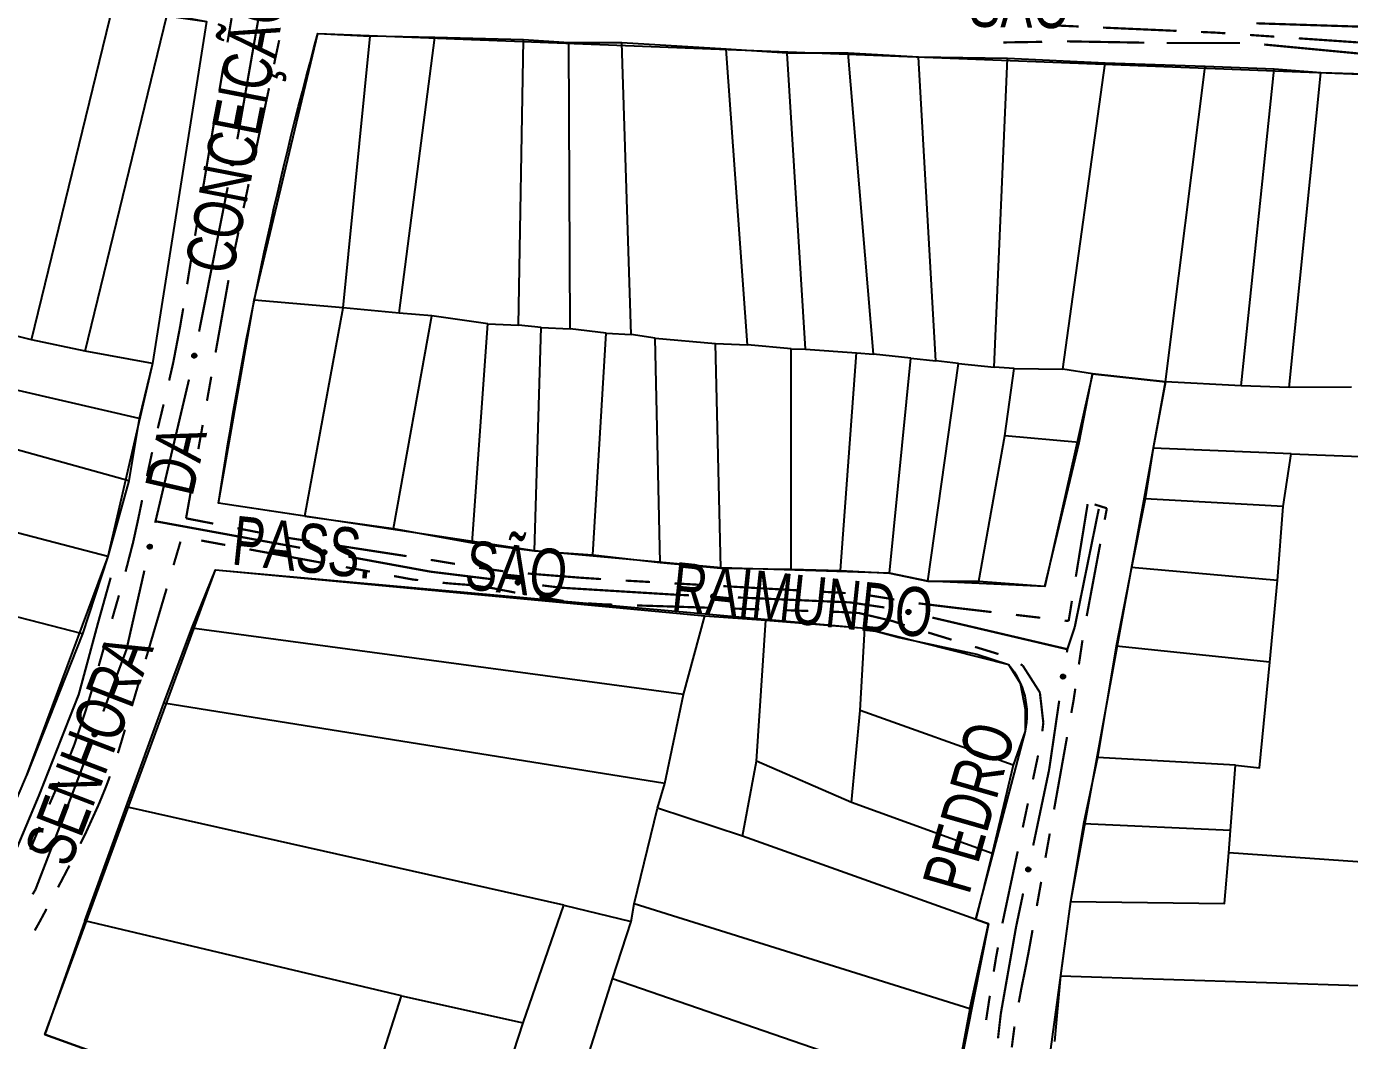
# Model space of a CAD drawing. Extents: x 203614 to 206284, y 4847494 to 4848495.
# Drawn here: x 203872 to 203980, y 4847756 to 4847838.7 of the extents above; entities that cross this region are included whole.
import ezdxf

# ---------------------------------------------------------------- set-up
doc = ezdxf.new("R2010")
doc.units = 0
doc.header["$LTSCALE"] = 1.5
doc.header["$MEASUREMENT"] = 0
doc.linetypes.add('PHANTOMX2', pattern=[5, 2.5, -0.5, 0.5, -0.5, 0.5, -0.5])
for name, color, linetype in [('CD-MALHA-LOTES', 40, 'CONTINUOUS'), ('HD-VALAS-DRENOS', 170, 'CONTINUOUS'), ('RU-QUADRAS', 210, 'CONTINUOUS'), ('SV-EIXO-RUA-N-PAV', 6, 'CONTINUOUS'), ('SV-RUA-NAO-PAV-S-GUIA-C-GUIA', 7, 'PHANTOMX2'), ('SV-TXT-RUA-N-PAV-S-GUIA-C-GUIA', 7, 'CONTINUOUS')]:
    doc.layers.add(name, color=color, linetype=linetype)
doc.styles.add('ARIAL', font='ARIAL.TTF')

msp = doc.modelspace()

# ---------------------------------------------------------------- linework, layer by layer
at = {"layer": 'CD-MALHA-LOTES'}
for points in [[(203872.413114, 4847813.132819), (203879.096236, 4847840.423114)], [(203876.788281, 4847812.19017), (203883.47387, 4847839.548599)], [(203883.47387, 4847839.548599), (203886.711336, 4847839.077941), (203882.306209, 4847811.182417)], [(203890.603808, 4847816.369053), (203895.794673, 4847838.114259), (203900.04519, 4847837.894264)], [(203897.860121, 4847815.723143), (203900.04519, 4847837.894264)], [(203905.326116, 4847837.776562), (203900.04519, 4847837.894264)], [(203902.422184, 4847815.304522), (203905.326116, 4847837.776562)], [(203912.565145, 4847837.59998), (203905.326116, 4847837.776562)], [(203912.159629, 4847814.313718), (203912.565145, 4847837.59998)], [(203916.267954, 4847837.361617), (203912.565145, 4847837.59998)], [(203920.60086, 4847837.361807), (203916.267954, 4847837.361617)], [(203916.376502, 4847814.009699), (203916.267954, 4847837.361617)], [(203929.104402, 4847836.823937), (203920.60086, 4847837.361807)], [(203921.364492, 4847813.56172), (203920.60086, 4847837.361807)], [(203934.087373, 4847836.50121), (203929.104402, 4847836.823937)], [(203930.848222, 4847812.712834), (203929.104402, 4847836.823937)], [(203939.070215, 4847836.501428), (203934.087373, 4847836.50121)], [(203935.597412, 4847812.363373), (203934.087373, 4847836.50121)], [(203944.811444, 4847836.178734), (203939.070215, 4847836.501428)], [(203941.123224, 4847811.953127), (203939.070215, 4847836.501428)], [(203952.069104, 4847836.071404), (203944.811444, 4847836.178734)], [(203946.21888, 4847811.420376), (203944.811444, 4847836.178734)], [(203950.995866, 4847810.881629), (203952.069104, 4847836.071404)], [(203960.030969, 4847835.694983), (203952.069104, 4847836.071404)], [(203956.574547, 4847810.7204), (203960.030969, 4847835.694983)], [(203968.209436, 4847835.42622), (203960.030969, 4847835.694983)], [(203964.969906, 4847809.700285), (203968.209436, 4847835.42622)], [(203973.8423, 4847835.21117), (203968.209436, 4847835.42622)], [(203971.141961, 4847809.363574), (203973.8423, 4847835.21117)], [(203977.649579, 4847834.889714), (203973.8423, 4847835.21117)], [(203975.056906, 4847809.239882), (203977.649579, 4847834.889714)], [(203982.066128, 4847834.77817), (203977.649579, 4847834.889714)], [(203894.72488, 4847798.723379), (203887.68567, 4847799.79107), (203890.603808, 4847816.369053)], [(203897.860121, 4847815.723143), (203890.603808, 4847816.369053)], [(203894.72488, 4847798.723379), (203897.860121, 4847815.723143)], [(203902.422184, 4847815.304522), (203897.860121, 4847815.723143)], [(203872.413114, 4847813.132819), (203864.387537, 4847815.122927)], [(203901.959856, 4847797.738235), (203905.097775, 4847815.074492)], [(203905.097775, 4847815.074492), (203902.422184, 4847815.304522)], [(203909.667503, 4847814.4276), (203905.097775, 4847815.074492)], [(203881.191569, 4847806.70356), (203849.334619, 4847814.084706)], [(203908.373912, 4847796.561412), (203909.667503, 4847814.4276)], [(203909.667503, 4847814.4276), (203912.159629, 4847814.313718)], [(203913.99948, 4847814.12593), (203912.159629, 4847814.313718)], [(203913.467999, 4847795.916857), (203913.99948, 4847814.12593)], [(203913.99948, 4847814.12593), (203916.376502, 4847814.009699)], [(203919.319889, 4847813.672707), (203916.376502, 4847814.009699)], [(203918.234324, 4847795.59412), (203919.319889, 4847813.672707)], [(203919.319889, 4847813.672707), (203921.364492, 4847813.56172)], [(203923.314567, 4847813.247331), (203921.364492, 4847813.56172)], [(203876.788281, 4847812.19017), (203872.413114, 4847813.132819)], [(203923.314567, 4847813.247331), (203928.239595, 4847812.834782)], [(203923.737165, 4847794.967769), (203923.314567, 4847813.247331)], [(203928.239595, 4847812.834782), (203930.848222, 4847812.712834)], [(203928.662217, 4847794.496253), (203928.239595, 4847812.834782)], [(203934.418167, 4847812.379761), (203930.848222, 4847812.712834)], [(203934.418167, 4847812.379761), (203935.597412, 4847812.363373)], [(203934.425289, 4847794.419644), (203934.418167, 4847812.379761)], [(203935.597412, 4847812.363373), (203939.751029, 4847812.068723)], [(203882.306209, 4847811.182417), (203876.788281, 4847812.19017)], [(203938.447458, 4847794.314263), (203939.751029, 4847812.068723)], [(203939.751029, 4847812.068723), (203941.123224, 4847811.953127)], [(203944.17124, 4847811.634869), (203941.123224, 4847811.953127)], [(203942.439446, 4847794.086765), (203944.17124, 4847811.634869)], [(203944.17124, 4847811.634869), (203946.21888, 4847811.420376)], [(203948.058381, 4847811.184591), (203946.21888, 4847811.420376)], [(203880.36011, 4847801.629072), (203848.311483, 4847810.520153)], [(203882.306209, 4847811.182417), (203881.191569, 4847806.70356)], [(203945.582205, 4847793.440099), (203948.058381, 4847811.184591)], [(203948.058381, 4847811.184591), (203950.995866, 4847810.881629)], [(203952.620749, 4847810.774051), (203950.995866, 4847810.881629)], [(203951.864667, 4847805.283949), (203952.620749, 4847810.774051)], [(203952.620749, 4847810.774051), (203956.574547, 4847810.7204)], [(203959.011956, 4847810.343738), (203956.574547, 4847810.7204)], [(203957.930949, 4847804.745973), (203959.011956, 4847810.343738)], [(203959.011956, 4847810.343738), (203964.969906, 4847809.700285)], [(203964.969906, 4847809.700285), (203963.95641, 4847804.278086)], [(203971.141961, 4847809.363574), (203964.969906, 4847809.700285)], [(203975.056906, 4847809.239882), (203971.141961, 4847809.363574)], [(203980.14346, 4847809.258821), (203975.056906, 4847809.239882)], [(203881.191569, 4847806.70356), (203880.36011, 4847801.629072)], [(203949.726819, 4847793.435781), (203951.864667, 4847805.283949)], [(203957.930949, 4847804.745973), (203951.864667, 4847805.283949)], [(203878.641829, 4847795.437525), (203846.115447, 4847803.925889)], [(203949.726819, 4847793.435781), (203955.122873, 4847793.017713), (203957.930949, 4847804.745973)], [(203963.95641, 4847804.278086), (203963.306268, 4847800.162746)], [(203975.227635, 4847803.820561), (203963.95641, 4847804.278086)], [(203974.560547, 4847799.525753), (203975.227635, 4847803.820561)], [(203975.227635, 4847803.820561), (203982.249855, 4847803.562905)], [(203880.36011, 4847801.629072), (203878.641829, 4847795.437525)], [(203963.306268, 4847800.162746), (203962.19359, 4847794.560863)], [(203974.560547, 4847799.525753), (203963.306268, 4847800.162746)], [(203974.117745, 4847793.496217), (203974.560547, 4847799.525753)], [(203894.72488, 4847798.723379), (203901.959856, 4847797.738235)], [(203876.585033, 4847789.133533), (203843.640645, 4847797.62707)], [(203901.959856, 4847797.738235), (203908.373912, 4847796.561412)], [(203908.373912, 4847796.561412), (203913.467999, 4847795.916857)], [(203878.641829, 4847795.437525), (203876.585033, 4847789.133533)], [(203913.467999, 4847795.916857), (203918.234324, 4847795.59412)], [(203918.234324, 4847795.59412), (203923.737165, 4847794.967769)], [(203885.512527, 4847789.5913), (203887.428996, 4847794.364271), (203927.359529, 4847790.597265)], [(203923.737165, 4847794.967769), (203928.662217, 4847794.496253)], [(203928.662217, 4847794.496253), (203934.425289, 4847794.419644)], [(203934.425289, 4847794.419644), (203938.447458, 4847794.314263)], [(203938.447458, 4847794.314263), (203942.439446, 4847794.086765)], [(203942.439446, 4847794.086765), (203945.582205, 4847793.440099)], [(203962.19359, 4847794.560863), (203960.943375, 4847788.129296)], [(203974.117745, 4847793.496217), (203962.19359, 4847794.560863)], [(203945.582205, 4847793.440099), (203949.726819, 4847793.435781)], [(203973.476147, 4847786.826324), (203974.117745, 4847793.496217)], [(203925.637738, 4847784.182996), (203927.359529, 4847790.597265)], [(203927.359529, 4847790.597265), (203932.352536, 4847790.256713)], [(203931.57591, 4847778.752354), (203932.352536, 4847790.256713)], [(203932.352536, 4847790.256713), (203940.430125, 4847789.591492)], [(203876.585033, 4847789.133533), (203872.005556, 4847777.579862)], [(203883.208413, 4847783.473756), (203885.512527, 4847789.5913)], [(203925.637738, 4847784.182996), (203885.512527, 4847789.5913)], [(203940.059282, 4847782.880373), (203940.430125, 4847789.591492)], [(203940.430125, 4847789.591492), (203943.217332, 4847788.827598), (203949.560473, 4847787.490848), (203952.155518, 4847786.631444), (203953.117125, 4847785.103455), (203953.502359, 4847783.002428), (203953.503078, 4847781.18789), (203952.543175, 4847778.41829)], [(203960.943375, 4847788.129296), (203959.403993, 4847779.056234)], [(203973.476147, 4847786.826324), (203960.943375, 4847788.129296)], [(203970.672296, 4847778.417752), (203972.630691, 4847778.219398), (203973.476147, 4847786.826324)], [(203880.133312, 4847775.035219), (203883.208413, 4847783.473756)], [(203924.098116, 4847776.936764), (203883.208413, 4847783.473756)], [(203924.098116, 4847776.936764), (203925.637738, 4847784.182996)], [(203939.350223, 4847775.39161), (203940.059282, 4847782.880373)], [(203952.543175, 4847778.41829), (203940.059282, 4847782.880373)], [(203959.403993, 4847779.056234), (203958.284863, 4847773.632397)], [(203970.672296, 4847778.417752), (203959.403993, 4847779.056234)], [(203930.448119, 4847772.626351), (203931.57591, 4847778.752354)], [(203939.350223, 4847775.39161), (203931.57591, 4847778.752354)], [(203952.543175, 4847778.41829), (203950.808699, 4847771.206425)], [(203970.265046, 4847773.093275), (203970.672296, 4847778.417752)], [(203923.517464, 4847774.927193), (203924.098116, 4847776.936764)], [(203876.768648, 4847765.714502), (203880.133312, 4847775.035219)], [(203915.866228, 4847767.012969), (203880.133312, 4847775.035219)], [(203921.603413, 4847767.09995), (203923.517464, 4847774.927193)], [(203930.448119, 4847772.626351), (203923.517464, 4847774.927193)], [(203950.808699, 4847771.206425), (203939.350223, 4847775.39161)], [(203958.284863, 4847773.632397), (203957.213478, 4847767.313997)], [(203970.265046, 4847773.093275), (203958.284863, 4847773.632397)], [(203949.493552, 4847765.844536), (203930.448119, 4847772.626351)], [(203970.147099, 4847771.265312), (203970.265046, 4847773.093275)], [(203950.808699, 4847771.206425), (203949.493552, 4847765.844536)], [(203957.213478, 4847767.313997), (203969.792721, 4847767.137649), (203970.147099, 4847771.265312)], [(203982.192578, 4847770.44031), (203970.147099, 4847771.265312)], [(203912.537607, 4847757.405687), (203915.866228, 4847767.012969)], [(203915.866228, 4847767.012969), (203921.366056, 4847765.666202)], [(203921.366056, 4847765.666202), (203921.603413, 4847767.09995)], [(203948.995346, 4847758.553722), (203921.603413, 4847767.09995)], [(203957.213478, 4847767.313997), (203956.385186, 4847761.240423)], [(203876.768648, 4847765.714502), (203873.509508, 4847756.449373), (203880.91028, 4847753.775642)], [(203902.626605, 4847759.602214), (203876.768648, 4847765.714502)], [(203919.827983, 4847760.987746), (203921.366056, 4847765.666202)], [(203948.995346, 4847758.553722), (203950.509266, 4847765.485745), (203949.493552, 4847765.844536)], [(203917.428471, 4847753.442984), (203919.827983, 4847760.987746)], [(203947.652784, 4847751.391014), (203919.827983, 4847760.987746)], [(203956.385186, 4847761.240423), (203955.912628, 4847755.87446)], [(203956.385186, 4847761.240423), (203981.603196, 4847760.415997)], [(203898.883319, 4847747.950808), (203902.626605, 4847759.602214)], [(203902.626605, 4847759.602214), (203912.537607, 4847757.405687)], [(203948.995346, 4847758.553722), (203947.652784, 4847751.391014)], [(203908.396175, 4847744.71005), (203912.537607, 4847757.405687)]]:
    msp.add_lwpolyline(points, dxfattribs=at)
at = {"layer": 'HD-VALAS-DRENOS', "const_width": 0.18, "flags": 128}
for points in [[(203951.73, 4847837.38), (203954.9, 4847837.43)], [(203956.92, 4847837.47), (203963.23, 4847837.36)], [(203965.07, 4847837.34), (203971.04, 4847837.33)], [(203973.02, 4847837.21), (203987.37, 4847835.85)], [(203862.96, 4847756.95), (203869.29, 4847767.06), (203873.05, 4847776.01), (203876.28, 4847784.21), (203877.86, 4847790.07), (203878.88, 4847793.72)]]:
    msp.add_lwpolyline(points, dxfattribs=at)
at = {"layer": 'RU-QUADRAS', "color": 6, "linetype": 'Continuous'}
msp.add_lwpolyline([(203822.91, 4847759.47, 0.0459627313), (203834.43, 4847776.66), (203843.66, 4847797.65, 0.0456228535), (203854.22, 4847833.11), (203858.88, 4847844.26), (203886.71, 4847839.08), (203882.3, 4847811.18), (203878.64, 4847795.45), (203872.01, 4847777.6), (203864.44, 4847759.94, -0.3122235805), (203861.36, 4847759.08)], format="xyb", close=True, dxfattribs=at)
for points in [[(203996, 4847683.1), (203950.61, 4847682.67, -0.0110123258), (203954.69, 4847748.44), (203957.23, 4847767.29), (203964.97, 4847809.7), (203959.01, 4847810.34), (203955.12, 4847793.01), (203945.59, 4847793.44), (203942.45, 4847794.09), (203928.69, 4847794.52), (203913.47, 4847795.92), (203887.69, 4847799.79, -0.0303098639), (203895.79, 4847838.11), (203986.46, 4847834.57)], [(203880.91, 4847753.78), (203873.51, 4847756.45), (203887.43, 4847794.36), (203940.43, 4847789.59), (203952.16, 4847786.63, -0.2359781521), (203953.5, 4847781.19), (203949.47, 4847765.86), (203950.53, 4847765.48), (203946.31, 4847744.23)]]:
    msp.add_lwpolyline(points, format="xyb", dxfattribs=at)
at = {"layer": 'SV-EIXO-RUA-N-PAV', "const_width": 0.18, "flags": 128}
for points in [[(203889.29, 4847829.89), (203891.284054, 4847841.305115)], [(203972.385993, 4847838.940071), (203984.379801, 4847838.554636)], [(203889.209775, 4847829.485858), (203889.29, 4847829.89)], [(203886.094467, 4847813.792074), (203888.430948, 4847825.562412)], [(203882.54, 4847798.32), (203885.26974, 4847809.878601)], [(203959.52, 4847799.33), (203957.725025, 4847790.510813)], [(203882.512748, 4847798.199608), (203882.54, 4847798.32)], [(203882.54, 4847798.32), (203894.343481, 4847796.157168)], [(203898.277974, 4847795.436225), (203904.179715, 4847794.354809)], [(203880.17, 4847787.85), (203881.629646, 4847794.298309)], [(203904.179715, 4847794.354809), (203904.97, 4847794.21)], [(203904.97, 4847794.21), (203910.127829, 4847793.576752)], [(203914.098019, 4847793.089315), (203915.090566, 4847792.967455)], [(203915.090566, 4847792.967455), (203915.64, 4847792.9)], [(203915.64, 4847792.9), (203924.070722, 4847792.384938)], [(203924.070722, 4847792.384938), (203924.97, 4847792.33)], [(203924.97, 4847792.33), (203926.067976, 4847792.281526)], [(203930.064084, 4847792.105103), (203939.055325, 4847791.708151)], [(203939.055325, 4847791.708151), (203939.24, 4847791.7)], [(203939.24, 4847791.7), (203942.024791, 4847791.287706)], [(203945.936091, 4847790.463108), (203956.646004, 4847787.953575)], [(203957.56, 4847789.7), (203957.192876, 4847788.586391)], [(203957.725025, 4847790.510813), (203957.56, 4847789.7)], [(203957.192876, 4847788.586391), (203956.96, 4847787.88)], [(203878.277953, 4847782.804543), (203880.033571, 4847787.486189)], [(203880.033571, 4847787.486189), (203880.17, 4847787.85)], [(203956.646004, 4847787.953575), (203956.96, 4847787.88)], [(203956.96, 4847787.88), (203956.919445, 4847787.627017)], [(203956.290119, 4847783.676859), (203955.567727, 4847778.729319)], [(203876.12, 4847777.05), (203876.87346, 4847779.059226)], [(203955.47, 4847778.06), (203954.167762, 4847771.871956)], [(203955.567727, 4847778.729319), (203955.47, 4847778.06)], [(203875.813136, 4847776.25288), (203876.12, 4847777.05)], [(203872.74, 4847768.27), (203875.813136, 4847776.25288)], [(203872.508435, 4847767.888801), (203872.74, 4847768.27)], [(203953.344027, 4847767.957692), (203952.93216, 4847766.00056)], [(203952.93216, 4847766.00056), (203952.77, 4847765.23)], [(203952.77, 4847765.23), (203951.692806, 4847759.111538)], [(203951.692806, 4847759.111538), (203951.52, 4847758.13)], [(203951.52, 4847758.13), (203951.297112, 4847756.139071)]]:
    msp.add_lwpolyline(points, dxfattribs=at)
at = {"layer": 'SV-EIXO-RUA-N-PAV', "flags": 128}
for points in [[(203888.684413, 4847827.404638), (203888.656651, 4847827.444904), (203888.641026, 4847827.485187), (203888.637664, 4847827.522537), (203888.643299, 4847827.556316), (203888.652956, 4847827.590225), (203888.670234, 4847827.622264), (203888.697289, 4847827.653575), (203888.737486, 4847827.681707), (203888.779804, 4847827.695002), (203888.816245, 4847827.700257), (203888.851806, 4847827.696409), (203888.884589, 4847827.686476), (203888.917276, 4847827.667427), (203888.94874, 4847827.6397), (203888.976049, 4847827.598596), (203888.991097, 4847827.558999), (203888.993401, 4847827.522787), (203888.989306, 4847827.487061), (203888.979032, 4847827.452561), (203888.961889, 4847827.421208), (203888.933916, 4847827.38958), (203888.892989, 4847827.363163), (203888.853666, 4847827.347703), (203888.817497, 4847827.344892), (203888.782414, 4847827.349715), (203888.748287, 4847827.358988), (203888.715357, 4847827.375016), (203888.684413, 4847827.404638)], [(203885.569104, 4847811.710854), (203885.541343, 4847811.75112), (203885.525718, 4847811.791403), (203885.522355, 4847811.828753), (203885.52799, 4847811.862532), (203885.537647, 4847811.896441), (203885.554926, 4847811.92848), (203885.581981, 4847811.959791), (203885.622177, 4847811.987923), (203885.664496, 4847812.001218), (203885.700937, 4847812.006473), (203885.736498, 4847812.002625), (203885.769281, 4847811.992692), (203885.801968, 4847811.973643), (203885.833431, 4847811.945916), (203885.860741, 4847811.904812), (203885.875789, 4847811.865215), (203885.878092, 4847811.829003), (203885.873998, 4847811.793277), (203885.863724, 4847811.758777), (203885.846581, 4847811.727424), (203885.818608, 4847811.695796), (203885.777681, 4847811.669379), (203885.738358, 4847811.653919), (203885.702189, 4847811.651108), (203885.667106, 4847811.655931), (203885.632978, 4847811.665204), (203885.600049, 4847811.681232), (203885.569104, 4847811.710854)], [(203881.932112, 4847796.133127), (203881.905433, 4847796.174118), (203881.890887, 4847796.214804), (203881.888521, 4847796.252229), (203881.895054, 4847796.285846), (203881.905611, 4847796.319486), (203881.923738, 4847796.351053), (203881.951617, 4847796.381632), (203881.992549, 4847796.408683), (203882.035207, 4847796.420845), (203882.071774, 4847796.425128), (203882.107221, 4847796.420334), (203882.139728, 4847796.40953), (203882.171895, 4847796.389617), (203882.202609, 4847796.361062), (203882.228813, 4847796.319245), (203882.242801, 4847796.27926), (203882.244138, 4847796.243), (203882.239093, 4847796.207395), (203882.227903, 4847796.173181), (203882.209931, 4847796.142297), (203882.181125, 4847796.111425), (203882.139509, 4847796.086108), (203882.099788, 4847796.071702), (203882.063556, 4847796.069856), (203882.028615, 4847796.075612), (203881.994746, 4847796.08579), (203881.962256, 4847796.102691), (203881.932112, 4847796.133127)], [(203896.189241, 4847795.930871), (203896.229093, 4847795.959222), (203896.269142, 4847795.975439), (203896.306438, 4847795.979351), (203896.340297, 4847795.974215), (203896.374344, 4847795.965058), (203896.406634, 4847795.948253), (203896.43834, 4847795.921663), (203896.467061, 4847795.881885), (203896.480978, 4847795.839767), (203896.48677, 4847795.803408), (203896.483446, 4847795.767794), (203896.473997, 4847795.734867), (203896.455432, 4847795.701904), (203896.428171, 4847795.670035), (203896.387474, 4847795.642123), (203896.348102, 4847795.626493), (203896.311929, 4847795.623657), (203896.276146, 4847795.627225), (203896.241498, 4847795.636989), (203896.209897, 4847795.653668), (203896.17786, 4847795.681173), (203896.150843, 4847795.721706), (203896.134806, 4847795.760797), (203896.131462, 4847795.796921), (203896.135768, 4847795.83207), (203896.144536, 4847795.866331), (203896.160078, 4847795.899493), (203896.189241, 4847795.930871)], [(203911.983729, 4847793.459802), (203912.021838, 4847793.490457), (203912.06086, 4847793.50901), (203912.09786, 4847793.515116), (203912.131963, 4847793.511987), (203912.166491, 4847793.504857), (203912.199717, 4847793.489987), (203912.232938, 4847793.465315), (203912.263957, 4847793.427301), (203912.280335, 4847793.386078), (203912.288263, 4847793.350124), (203912.287048, 4847793.314376), (203912.279559, 4847793.28095), (203912.262972, 4847793.246947), (203912.23764, 4847793.213525), (203912.198661, 4847793.18326), (203912.160281, 4847793.165333), (203912.124338, 4847793.160366), (203912.088406, 4847793.161815), (203912.053243, 4847793.169518), (203912.020712, 4847793.184302), (203911.987107, 4847793.209868), (203911.957745, 4847793.248735), (203911.939428, 4847793.286811), (203911.933958, 4847793.322675), (203911.936181, 4847793.358018), (203911.942912, 4847793.392736), (203911.956469, 4847793.426758), (203911.983729, 4847793.459802)], [(203927.927344, 4847792.309625), (203927.962948, 4847792.343157), (203928.000404, 4847792.364696), (203928.036816, 4847792.373669), (203928.071059, 4847792.373208), (203928.106038, 4847792.368791), (203928.140322, 4847792.356557), (203928.175365, 4847792.33455), (203928.209253, 4847792.299071), (203928.228796, 4847792.25925), (203928.239503, 4847792.224024), (203928.241078, 4847792.188289), (203928.236218, 4847792.154381), (203928.222332, 4847792.119189), (203928.199683, 4847792.083893), (203928.163183, 4847792.050681), (203928.126317, 4847792.029817), (203928.09087, 4847792.022063), (203928.054936, 4847792.020706), (203928.019279, 4847792.025644), (203927.985694, 4847792.037847), (203927.950198, 4847792.060715), (203927.917895, 4847792.097175), (203927.896665, 4847792.133707), (203927.888416, 4847792.169035), (203927.887877, 4847792.204443), (203927.89188, 4847792.239581), (203927.902744, 4847792.274556), (203927.927344, 4847792.309625)], [(203943.874056, 4847791.059343), (203943.915248, 4847791.085711), (203943.956042, 4847791.09995), (203943.993485, 4847791.102033), (203944.027052, 4847791.095246), (203944.06061, 4847791.084435), (203944.092039, 4847791.06607), (203944.122407, 4847791.037961), (203944.149148, 4847790.996825), (203944.160988, 4847790.954077), (203944.164993, 4847790.917478), (203944.159932, 4847790.882069), (203944.148883, 4847790.849644), (203944.128728, 4847790.817628), (203944.099941, 4847790.787131), (203944.057927, 4847790.761244), (203944.017838, 4847790.747559), (203943.981568, 4847790.746495), (203943.946003, 4847790.751809), (203943.911875, 4847790.763257), (203943.881127, 4847790.781462), (203943.850474, 4847790.810501), (203943.825472, 4847790.852307), (203943.811366, 4847790.892136), (203943.809794, 4847790.92838), (203943.815814, 4847790.963277), (203943.826248, 4847790.997068), (203943.843393, 4847791.02943), (203943.874056, 4847791.059343)], [(203956.734312, 4847785.776675), (203956.763544, 4847785.737464), (203956.780649, 4847785.697786), (203956.785391, 4847785.660586), (203956.781009, 4847785.626622), (203956.772613, 4847785.592379), (203956.756532, 4847785.559723), (203956.730654, 4847785.527432), (203956.691526, 4847785.497832), (203956.649728, 4847785.482981), (203956.613507, 4847785.476381), (203956.577827, 4847785.47891), (203956.544699, 4847785.487624), (203956.51133, 4847785.50545), (203956.478862, 4847785.531994), (203956.450051, 4847785.572059), (203956.433548, 4847785.611073), (203956.429906, 4847785.647175), (203956.432676, 4847785.683028), (203956.441667, 4847785.717885), (203956.457638, 4847785.74985), (203956.484422, 4847785.782492), (203956.524344, 4847785.810405), (203956.563067, 4847785.827308), (203956.599108, 4847785.831456), (203956.634345, 4847785.827934), (203956.668792, 4847785.819931), (203956.702292, 4847785.805132), (203956.734312, 4847785.776675)], [(203877.422185, 4847780.836004), (203877.401318, 4847780.880237), (203877.392429, 4847780.922521), (203877.395165, 4847780.959921), (203877.406201, 4847780.99234), (203877.421227, 4847781.024235), (203877.44347, 4847781.05305), (203877.475242, 4847781.079562), (203877.519468, 4847781.100806), (203877.563381, 4847781.107065), (203877.600192, 4847781.106344), (203877.63466, 4847781.096783), (203877.665399, 4847781.081667), (203877.694566, 4847781.057572), (203877.721119, 4847781.025112), (203877.741405, 4847780.980125), (203877.749835, 4847780.938612), (203877.746238, 4847780.902506), (203877.736407, 4847780.867915), (203877.720677, 4847780.835537), (203877.698679, 4847780.807378), (203877.665948, 4847780.780702), (203877.621281, 4847780.761268), (203877.579972, 4847780.752387), (203877.543825, 4847780.755476), (203877.509988, 4847780.765922), (203877.477815, 4847780.780604), (203877.447919, 4847780.801758), (203877.422185, 4847780.836004)], [(203953.893204, 4847770.032755), (203953.920502, 4847769.992174), (203953.935665, 4847769.951714), (203953.938599, 4847769.914329), (203953.932577, 4847769.880616), (203953.922532, 4847769.84682), (203953.904888, 4847769.814982), (203953.877476, 4847769.783982), (203953.83696, 4847769.756313), (203953.794492, 4847769.743504), (203953.757993, 4847769.738666), (203953.722478, 4847769.742921), (203953.689811, 4847769.75323), (203953.657345, 4847769.772652), (203953.626201, 4847769.800737), (203953.599364, 4847769.842152), (203953.584771, 4847769.881919), (203953.582882, 4847769.918155), (203953.587386, 4847769.953832), (203953.598055, 4847769.988212), (203953.615556, 4847770.019366), (203953.64389, 4847770.050672), (203953.685117, 4847770.076618), (203953.724614, 4847770.091626), (203953.760813, 4847770.094022), (203953.795838, 4847770.088798), (203953.829857, 4847770.079135), (203953.862601, 4847770.06273), (203953.893204, 4847770.032755)]]:
    msp.add_lwpolyline(points, close=True, dxfattribs=at)
for points in [[(203888.641026, 4847827.485187), (203888.652956, 4847827.590225)], [(203888.647645, 4847827.467829), (203888.660839, 4847827.597369)], [(203888.656651, 4847827.444904), (203888.670234, 4847827.622264)], [(203888.670182, 4847827.427185), (203888.682735, 4847827.630583)], [(203888.684413, 4847827.404638), (203888.697289, 4847827.653575)], [(203888.701813, 4847827.390301), (203888.718546, 4847827.663818)], [(203888.715357, 4847827.375016), (203888.737486, 4847827.681707)], [(203888.732882, 4847827.371614), (203888.75732, 4847827.683944)], [(203888.748287, 4847827.358988), (203888.779804, 4847827.695002)], [(203888.765013, 4847827.35828), (203888.795307, 4847827.693097)], [(203888.782414, 4847827.349715), (203888.816245, 4847827.700257)], [(203888.800885, 4847827.349768), (203888.836246, 4847827.6961)], [(203888.817497, 4847827.344892), (203888.851806, 4847827.696409)], [(203888.837012, 4847827.349552), (203888.868102, 4847827.688385)], [(203888.853666, 4847827.347703), (203888.884589, 4847827.686476)], [(203888.874733, 4847827.357367), (203888.901041, 4847827.672108)], [(203888.892989, 4847827.363163), (203888.917276, 4847827.667427)], [(203888.9127, 4847827.380435), (203888.932917, 4847827.650478)], [(203888.933916, 4847827.38958), (203888.94874, 4847827.6397)], [(203888.946641, 4847827.411259), (203888.961339, 4847827.611449)], [(203888.961889, 4847827.421208), (203888.976049, 4847827.598596)], [(203888.970682, 4847827.441265), (203888.982804, 4847827.572409)], [(203888.979032, 4847827.452561), (203888.991097, 4847827.558999)], [(203885.525718, 4847811.791403), (203885.537647, 4847811.896441)], [(203885.532337, 4847811.774045), (203885.545531, 4847811.903585)], [(203885.541343, 4847811.75112), (203885.554926, 4847811.92848)], [(203885.554874, 4847811.733402), (203885.567427, 4847811.936799)], [(203885.569104, 4847811.710854), (203885.581981, 4847811.959791)], [(203885.586504, 4847811.696517), (203885.603238, 4847811.970034)], [(203885.600049, 4847811.681232), (203885.622177, 4847811.987923)], [(203885.617573, 4847811.67783), (203885.642012, 4847811.99016)], [(203885.632978, 4847811.665204), (203885.664496, 4847812.001218)], [(203885.649705, 4847811.664496), (203885.679999, 4847811.999313)], [(203885.667106, 4847811.655931), (203885.700937, 4847812.006473)], [(203885.685576, 4847811.655984), (203885.720938, 4847812.002316)], [(203885.702189, 4847811.651108), (203885.736498, 4847812.002625)], [(203885.721703, 4847811.655768), (203885.752794, 4847811.994601)], [(203885.738358, 4847811.653919), (203885.769281, 4847811.992692)], [(203885.759425, 4847811.663583), (203885.785733, 4847811.978324)], [(203885.777681, 4847811.669379), (203885.801968, 4847811.973643)], [(203885.797391, 4847811.686652), (203885.817609, 4847811.956694)], [(203885.818608, 4847811.695796), (203885.833431, 4847811.945916)], [(203885.831333, 4847811.717475), (203885.846031, 4847811.917665)], [(203885.846581, 4847811.727424), (203885.860741, 4847811.904812)], [(203885.855374, 4847811.747481), (203885.867496, 4847811.878625)], [(203885.863724, 4847811.758777), (203885.875789, 4847811.865215)], [(203881.890887, 4847796.214804), (203881.905611, 4847796.319486)], [(203881.897041, 4847796.197275), (203881.913682, 4847796.326417)], [(203881.905433, 4847796.174118), (203881.923738, 4847796.351053)], [(203881.918487, 4847796.156045), (203881.936455, 4847796.359037)], [(203881.932112, 4847796.133127), (203881.951617, 4847796.381632)], [(203881.949123, 4847796.118332), (203881.97314, 4847796.391305)], [(203881.962256, 4847796.102691), (203881.992549, 4847796.408683)], [(203881.979683, 4847796.098823), (203882.012436, 4847796.410391)], [(203881.994746, 4847796.08579), (203882.035207, 4847796.420845)], [(203882.011448, 4847796.084637), (203882.050653, 4847796.418528)], [(203882.028615, 4847796.075612), (203882.071774, 4847796.425128)], [(203882.04708, 4847796.075172), (203882.091658, 4847796.420439)], [(203882.063556, 4847796.069856), (203882.107221, 4847796.420334)], [(203882.083188, 4847796.073994), (203882.123297, 4847796.411878)], [(203882.099788, 4847796.071702), (203882.139728, 4847796.40953)], [(203882.121104, 4847796.080801), (203882.15579, 4847796.394729)], [(203882.139509, 4847796.086108), (203882.171895, 4847796.389617)], [(203882.159672, 4847796.102849), (203882.187079, 4847796.372257)], [(203882.181125, 4847796.111425), (203882.202609, 4847796.361062)], [(203882.194423, 4847796.132757), (203882.214451, 4847796.332484)], [(203882.209931, 4847796.142297), (203882.228813, 4847796.319245)], [(203882.219256, 4847796.162112), (203882.234868, 4847796.292887)], [(203882.227903, 4847796.173181), (203882.242801, 4847796.27926)], [(203896.131462, 4847795.796921), (203896.483446, 4847795.767794)], [(203896.134806, 4847795.760797), (203896.473997, 4847795.734867)], [(203896.135768, 4847795.83207), (203896.48677, 4847795.803408)], [(203896.136092, 4847795.813603), (203896.482907, 4847795.783347)], [(203896.136409, 4847795.777477), (203896.475663, 4847795.751381)], [(203896.144075, 4847795.849596), (203896.479302, 4847795.824238)], [(203896.144536, 4847795.866331), (203896.480978, 4847795.839767)], [(203896.144778, 4847795.739875), (203896.459873, 4847795.718206)], [(203896.150843, 4847795.721706), (203896.455432, 4847795.701904)], [(203896.156934, 4847795.88192), (203896.46959, 4847795.862086)], [(203896.160078, 4847795.899493), (203896.467061, 4847795.881885)], [(203896.168404, 4847795.702252), (203896.438715, 4847795.686015)], [(203896.175162, 4847795.913261), (203896.448895, 4847795.900559)], [(203896.17786, 4847795.681173), (203896.428171, 4847795.670035)], [(203896.189241, 4847795.930871), (203896.43834, 4847795.921663)], [(203896.199724, 4847795.668768), (203896.400108, 4847795.657021)], [(203896.209897, 4847795.653668), (203896.387474, 4847795.642123)], [(203896.211576, 4847795.945432), (203896.415137, 4847795.935877)], [(203896.229093, 4847795.959222), (203896.406634, 4847795.948253)], [(203896.230081, 4847795.645171), (203896.361389, 4847795.634983)], [(203896.241498, 4847795.636989), (203896.348102, 4847795.626493)], [(203896.251883, 4847795.968565), (203896.381603, 4847795.957281)], [(203896.269142, 4847795.975439), (203896.374344, 4847795.965058)], [(203911.933958, 4847793.322675), (203912.287048, 4847793.314376)], [(203911.936181, 4847793.358018), (203912.288263, 4847793.350124)], [(203911.937595, 4847793.339602), (203912.285592, 4847793.329871)], [(203911.939428, 4847793.286811), (203912.279559, 4847793.28095)], [(203911.940044, 4847793.303557), (203912.280247, 4847793.297533)], [(203911.942912, 4847793.392736), (203912.280335, 4847793.386078)], [(203911.943439, 4847793.376003), (203912.279579, 4847793.370477)], [(203911.950618, 4847793.266515), (203912.266443, 4847793.263484)], [(203911.954368, 4847793.40903), (203912.26765, 4847793.407686)], [(203911.956469, 4847793.426758), (203912.263957, 4847793.427301)], [(203911.957745, 4847793.248735), (203912.262972, 4847793.246947)], [(203911.970714, 4847793.441393), (203912.24472, 4847793.44487)], [(203911.976423, 4847793.230352), (203912.247222, 4847793.230099)], [(203911.983729, 4847793.459802), (203912.232938, 4847793.465315)], [(203911.987107, 4847793.209868), (203912.23764, 4847793.213525)], [(203912.005166, 4847793.475656), (203912.208936, 4847793.478134)], [(203912.009665, 4847793.198775), (203912.210394, 4847793.198877)], [(203912.020712, 4847793.184302), (203912.198661, 4847793.18326)], [(203912.021838, 4847793.490457), (203912.199717, 4847793.489987)], [(203912.041363, 4847793.177012), (203912.173043, 4847793.174593)], [(203912.044037, 4847793.501129), (203912.174197, 4847793.497521)], [(203912.053243, 4847793.169518), (203912.160281, 4847793.165333)], [(203912.06086, 4847793.50901), (203912.166491, 4847793.504857)], [(203927.887877, 4847792.204443), (203928.239503, 4847792.224024)], [(203927.888416, 4847792.169035), (203928.241078, 4847792.188289)], [(203927.890723, 4847792.186193), (203928.238418, 4847792.203623)], [(203927.89188, 4847792.239581), (203928.228796, 4847792.25925)], [(203927.893711, 4847792.222939), (203928.229258, 4847792.243638)], [(203927.895974, 4847792.150449), (203928.235611, 4847792.170967)], [(203927.896665, 4847792.133707), (203928.236218, 4847792.154381)], [(203927.902031, 4847792.256718), (203928.214465, 4847792.279803)], [(203927.902744, 4847792.274556), (203928.209253, 4847792.299071)], [(203927.909404, 4847792.114344), (203928.224504, 4847792.135945)], [(203927.915805, 4847792.290257), (203928.188705, 4847792.315086)], [(203927.917895, 4847792.097175), (203928.222332, 4847792.119189)], [(203927.927344, 4847792.309625), (203928.175365, 4847792.33455)], [(203927.93795, 4847792.080304), (203928.207944, 4847792.101164)], [(203927.94748, 4847792.327102), (203928.150436, 4847792.345459)], [(203927.950198, 4847792.060715), (203928.199683, 4847792.083893)], [(203927.962948, 4847792.343157), (203928.140322, 4847792.356557)], [(203927.973553, 4847792.051415), (203928.173662, 4847792.067166)], [(203927.984247, 4847792.355528), (203928.114292, 4847792.362079)], [(203927.985694, 4847792.037847), (203928.163183, 4847792.050681)], [(203928.000404, 4847792.364696), (203928.106038, 4847792.368791)], [(203928.00685, 4847792.032189), (203928.138319, 4847792.040043)], [(203928.019279, 4847792.025644), (203928.126317, 4847792.029817)], [(203943.809794, 4847790.92838), (203944.159932, 4847790.882069)], [(203943.811366, 4847790.892136), (203944.148883, 4847790.849644)], [(203943.813784, 4847790.908717), (203944.151355, 4847790.866057)], [(203943.815235, 4847790.944816), (203944.160155, 4847790.89763)], [(203943.815814, 4847790.963277), (203944.164993, 4847790.917478)], [(203943.820304, 4847790.870751), (203944.133961, 4847790.833694)], [(203943.824968, 4847790.980375), (203944.158554, 4847790.938648)], [(203943.825472, 4847790.852307), (203944.128728, 4847790.817628)], [(203943.826248, 4847790.997068), (203944.160988, 4847790.954077)], [(203943.839394, 4847791.012032), (203944.150705, 4847790.976926)], [(203943.84206, 4847790.832018), (203944.111253, 4847790.802576)], [(203943.843393, 4847791.02943), (203944.149148, 4847790.996825)], [(203943.850474, 4847790.810501), (203944.099941, 4847790.787131)], [(203943.859133, 4847791.042444), (203944.131917, 4847791.016365)], [(203943.871705, 4847790.797042), (203944.071275, 4847790.775505)], [(203943.874056, 4847791.059343), (203944.122407, 4847791.037961)], [(203943.881127, 4847790.781462), (203944.057927, 4847790.761244)], [(203943.897077, 4847791.072794), (203944.099927, 4847791.053292)], [(203943.900871, 4847790.771988), (203944.031524, 4847790.755389)], [(203943.911875, 4847790.763257), (203944.017838, 4847790.747559)], [(203943.915248, 4847791.085711), (203944.092039, 4847791.06607)], [(203943.938468, 4847791.093928), (203944.067481, 4847791.076311)], [(203943.956042, 4847791.09995), (203944.06061, 4847791.084435)], [(203956.441667, 4847785.717885), (203956.433548, 4847785.611073)], [(203956.449593, 4847785.729481), (203956.442332, 4847785.597979)], [(203956.457638, 4847785.74985), (203956.450051, 4847785.572059)], [(203956.472508, 4847785.760357), (203956.465226, 4847785.55976)], [(203956.484422, 4847785.782492), (203956.478862, 4847785.531994)], [(203956.505286, 4847785.792415), (203956.495073, 4847785.521809)], [(203956.524344, 4847785.810405), (203956.51133, 4847785.50545)], [(203956.542373, 4847785.816872), (203956.527727, 4847785.501373)], [(203956.563067, 4847785.827308), (203956.544699, 4847785.487624)], [(203956.579779, 4847785.826077), (203956.561246, 4847785.486326)], [(203956.599108, 4847785.831456), (203956.577827, 4847785.47891)], [(203956.615889, 4847785.827198), (203956.593365, 4847785.479795)], [(203956.634345, 4847785.827934), (203956.613507, 4847785.476381)], [(203956.652051, 4847785.820019), (203956.634166, 4847785.48431)], [(203956.668792, 4847785.819931), (203956.649728, 4847785.482981)], [(203956.684654, 4847785.807883), (203956.671788, 4847785.494863)], [(203956.702292, 4847785.805132), (203956.691526, 4847785.497832)], [(203956.716393, 4847785.790358), (203956.70979, 4847785.516409)], [(203956.734312, 4847785.776675), (203956.730654, 4847785.527432)], [(203956.749367, 4847785.754669), (203956.744348, 4847785.550946)], [(203956.763544, 4847785.737464), (203956.756532, 4847785.559723)], [(203956.773392, 4847785.714887), (203956.765, 4847785.584948)], [(203956.780649, 4847785.697786), (203956.772613, 4847785.592379)], [(203877.392429, 4847780.922521), (203877.421227, 4847781.024235)], [(203877.396147, 4847780.904319), (203877.430164, 4847781.030007)], [(203877.401318, 4847780.880237), (203877.44347, 4847781.05305)], [(203877.411798, 4847780.86056), (203877.457154, 4847781.059233)], [(203877.422185, 4847780.836004), (203877.475242, 4847781.079562)], [(203877.437031, 4847780.819037), (203877.497879, 4847781.086223)], [(203877.447919, 4847780.801758), (203877.519468, 4847781.100806)], [(203877.46466, 4847780.79556), (203877.539402, 4847781.099798)], [(203877.477815, 4847780.780604), (203877.563381, 4847781.107065)], [(203877.494206, 4847780.777194), (203877.57837, 4847781.102673)], [(203877.509988, 4847780.765922), (203877.600192, 4847781.106344)], [(203877.528223, 4847780.76298), (203877.619255, 4847781.099)], [(203877.543825, 4847780.755476), (203877.63466, 4847781.096783)], [(203877.563837, 4847780.756911), (203877.649439, 4847781.086223)], [(203877.579972, 4847780.752387), (203877.665399, 4847781.081667)], [(203877.602326, 4847780.758508), (203877.679304, 4847781.064823)], [(203877.621281, 4847780.761268), (203877.694566, 4847781.057572)], [(203877.64353, 4847780.775118), (203877.707253, 4847781.038312)], [(203877.665948, 4847780.780702), (203877.721119, 4847781.025112)], [(203877.682019, 4847780.800032), (203877.728973, 4847780.995191)], [(203877.698679, 4847780.807378), (203877.741405, 4847780.980125)], [(203877.710606, 4847780.825744), (203877.743825, 4847780.953189)], [(203877.720677, 4847780.835537), (203877.749835, 4847780.938612)], [(203953.598055, 4847769.988212), (203953.584771, 4847769.881919)], [(203953.606533, 4847769.999411), (203953.59291, 4847769.868415)], [(203953.615556, 4847770.019366), (203953.599364, 4847769.842152)], [(203953.630917, 4847770.02914), (203953.613926, 4847769.829132)], [(203953.64389, 4847770.050672), (203953.626201, 4847769.800737)], [(203953.665209, 4847770.059572), (203953.641899, 4847769.789779)], [(203953.685117, 4847770.076618), (203953.657345, 4847769.772652)], [(203953.703438, 4847770.082204), (203953.673525, 4847769.767785)], [(203953.724614, 4847770.091626), (203953.689811, 4847769.75323)], [(203953.741246, 4847770.089586), (203953.706275, 4847769.751132)], [(203953.760813, 4847770.094022), (203953.722478, 4847769.742921)], [(203953.777368, 4847770.088957), (203953.738041, 4847769.743053)], [(203953.795838, 4847770.088798), (203953.757993, 4847769.738666)], [(203953.81314, 4847770.080034), (203953.779012, 4847769.745586)], [(203953.829857, 4847770.079135), (203953.794492, 4847769.743504)], [(203953.845117, 4847770.066333), (203953.817101, 4847769.754303)], [(203953.862601, 4847770.06273), (203953.83696, 4847769.756313)], [(203953.87597, 4847770.04729), (203953.856103, 4847769.773984)], [(203953.893204, 4847770.032755), (203953.877476, 4847769.783982)], [(203953.907175, 4847770.010046), (203953.892293, 4847769.806806)], [(203953.920502, 4847769.992174), (203953.904888, 4847769.814982)], [(203953.929245, 4847769.969147), (203953.914568, 4847769.839767)], [(203953.935665, 4847769.951714), (203953.922532, 4847769.84682)]]:
    msp.add_lwpolyline(points, dxfattribs=at)
at = {"layer": 'SV-RUA-NAO-PAV-S-GUIA-C-GUIA', "const_width": 0.18, "flags": 128}
for points in [[(203888.746969, 4847839.360169), (203888.415206, 4847837.387878)], [(203955.874269, 4847838.770521), (203957.872275, 4847838.681243)], [(203959.870282, 4847838.591965), (203965.864301, 4847838.324133)], [(203967.862307, 4847838.234855), (203968.86131, 4847838.190216)], [(203968.86131, 4847838.190216), (203969.09, 4847838.18)], [(203969.09, 4847838.18), (203969.859269, 4847838.127155)], [(203892.215591, 4847835.601877), (203892.631069, 4847837.558246)], [(203971.854567, 4847837.990089), (203973.849865, 4847837.853023)], [(203975.845162, 4847837.715957), (203981.831056, 4847837.304759)], [(203888.083443, 4847835.415587), (203887.75168, 4847833.443295)], [(203890.553678, 4847827.776403), (203891.800113, 4847833.645509)], [(203887.419917, 4847831.471004), (203886.59051, 4847826.540275)], [(203886.59051, 4847826.540275), (203886.54, 4847826.24)], [(203886.54, 4847826.24), (203886.424817, 4847825.554098)], [(203889.722722, 4847823.863666), (203890.1382, 4847825.820034)], [(203886.043207, 4847823.281657), (203885.765628, 4847821.60879)], [(203886.093596, 4847823.581715), (203886.043207, 4847823.281657)], [(203888.891766, 4847819.950929), (203889.307244, 4847821.907297)], [(203885.310659, 4847818.841518), (203885.120592, 4847817.661149)], [(203885.440142, 4847819.635455), (203885.310659, 4847818.841518)], [(203887.440931, 4847812.084239), (203888.493934, 4847817.991114)], [(203884.789805, 4847815.627366), (203884.631781, 4847814.70126)], [(203884.799554, 4847815.687084), (203884.789805, 4847815.627366)], [(203884.631781, 4847814.70126), (203884.537451, 4847814.148433)], [(203884.537451, 4847814.148433), (203884.078298, 4847811.752856)], [(203883.98, 4847811.24), (203883.650829, 4847809.799317)], [(203884.078298, 4847811.752856), (203883.98, 4847811.24)], [(203886.738929, 4847808.146321), (203887.08993, 4847810.11528)], [(203882.956893, 4847806.858817), (203882.725445, 4847805.90793)], [(203882.961947, 4847806.879561), (203882.956893, 4847806.858817)], [(203883.198657, 4847807.851141), (203882.961947, 4847806.879561)], [(203886.036926, 4847804.208404), (203886.387927, 4847806.177363)], [(203882.258228, 4847803.940504), (203881.841868, 4847802.006977)], [(203882.263305, 4847803.962067), (203882.258228, 4847803.940504)], [(203885.03, 4847798.56), (203885.685925, 4847802.239445)], [(203881.442241, 4847800.047338), (203881.243801, 4847799.067226)], [(203958.61, 4847799.72), (203957.647775, 4847793.797659)], [(203960.18, 4847799.38), (203959.175178, 4847799.694845)], [(203960.00592, 4847798.449131), (203960.18, 4847799.38)], [(203881.167423, 4847798.689989), (203880.822108, 4847797.112226)], [(203881.243801, 4847799.067226), (203881.167423, 4847798.689989)], [(203885.287767, 4847798.510131), (203885.03, 4847798.56)], [(203887.251357, 4847798.13024), (203885.287767, 4847798.510131)], [(203880.822108, 4847797.112226), (203880.71, 4847796.6)], [(203891.178535, 4847797.370459), (203889.214946, 4847797.75035)], [(203880.71, 4847796.6), (203880.091588, 4847794.202834)], [(203884.011071, 4847794.743544), (203884.578094, 4847796.661481)], [(203886.268731, 4847796.749225), (203888.235648, 4847796.386953)], [(203890.202564, 4847796.024682), (203896.103312, 4847794.937866)], [(203895.119827, 4847796.691934), (203893.14314, 4847796.996412)], [(203903.026577, 4847795.474024), (203897.096515, 4847796.387457)], [(203958.53535, 4847790.585453), (203959.638278, 4847796.483211)], [(203905.26, 4847795.13), (203905.003264, 4847795.169546)], [(203905.32948, 4847795.119248), (203905.26, 4847795.13)], [(203905.990334, 4847795.009349), (203905.32948, 4847795.119248)], [(203906.809414, 4847794.873137), (203905.990334, 4847795.009349)], [(203898.070228, 4847794.575594), (203900.037144, 4847794.213323)], [(203906.976625, 4847794.844349), (203906.809414, 4847794.873137)], [(203910.761955, 4847794.266252), (203908.950646, 4847794.524204)], [(203910.931519, 4847794.249243), (203910.761955, 4847794.266252)], [(203914.205808, 4847793.952769), (203912.922531, 4847794.060465)], [(203914.915832, 4847793.89699), (203914.205808, 4847793.952769)], [(203917.196907, 4847793.717787), (203914.915832, 4847793.89699)], [(203881.74298, 4847787.071793), (203883.444048, 4847792.825606)], [(203902.004061, 4847793.851051), (203902.987519, 4847793.669915)], [(203902.987519, 4847793.669915), (203903.53, 4847793.57)], [(203903.53, 4847793.57), (203903.97583, 4847793.522119)], [(203905.964395, 4847793.308553), (203906.511905, 4847793.249752)], [(203906.511905, 4847793.249752), (203907.957128, 4847793.140568)], [(203907.957128, 4847793.140568), (203908.009313, 4847793.136627)], [(203908.009313, 4847793.136627), (203909.939648, 4847792.877372)], [(203909.939648, 4847792.877372), (203910.042487, 4847792.86356)], [(203910.042487, 4847792.86356), (203911.903472, 4847792.499624)], [(203917.907254, 4847793.670848), (203917.196907, 4847793.717787)], [(203918.905078, 4847793.60491), (203917.907254, 4847793.670848)], [(203922.897946, 4847793.366802), (203920.901139, 4847793.47977)], [(203926.89156, 4847793.140866), (203924.894753, 4847793.253834)], [(203934.878788, 4847792.688995), (203928.888367, 4847793.027899)], [(203879.55364, 4847792.276684), (203879.277904, 4847791.315451)], [(203913.870971, 4847792.141727), (203915.84425, 4847791.81589)], [(203938.872402, 4847792.46306), (203936.875595, 4847792.576027)], [(203941.940113, 4847792.090309), (203940.861175, 4847792.261806)], [(203942.835747, 4847791.943926), (203941.940113, 4847792.090309)], [(203957.327033, 4847791.823545), (203957.166662, 4847790.836489)], [(203879.133936, 4847790.813573), (203879.000159, 4847790.354798)], [(203879.277904, 4847791.315451), (203879.133936, 4847790.813573)], [(203917.834485, 4847791.622723), (203918.832416, 4847791.558422)], [(203918.832416, 4847791.558422), (203918.906765, 4847791.553632)], [(203918.906765, 4847791.553632), (203919.51, 4847791.53)], [(203919.51, 4847791.53), (203919.831632, 4847791.519636)], [(203921.830594, 4847791.455221), (203927.827482, 4847791.261976)], [(203929.826444, 4847791.197561), (203931.825407, 4847791.133147)], [(203933.824369, 4847791.068732), (203935.823331, 4847791.004317)], [(203937.822294, 4847790.939902), (203938.44, 4847790.92)], [(203938.44, 4847790.92), (203939.819708, 4847790.840902)], [(203939.819708, 4847790.840902), (203939.942563, 4847790.833861)], [(203939.942563, 4847790.833861), (203941.768553, 4847790.399492)], [(203947.73, 4847791.27), (203944.809897, 4847791.623716)], [(203947.788157, 4847791.263207), (203947.73, 4847791.27)], [(203950.767891, 4847790.915092), (203947.788157, 4847791.263207)], [(203954.74087, 4847790.450938), (203952.75438, 4847790.683015)], [(203957.166662, 4847790.836489), (203957.06, 4847790.18)], [(203941.768553, 4847790.399492), (203942.710552, 4847790.175409)], [(203942.710552, 4847790.175409), (203943.686459, 4847789.840682)], [(203957.06, 4847790.18), (203956.727359, 4847790.218862)], [(203945.595607, 4847789.24522), (203947.507939, 4847788.659569)], [(203957.896362, 4847786.637463), (203958.190239, 4847788.615755)], [(203878.172059, 4847787.471367), (203878.130036, 4847787.323874)], [(203878.446068, 4847788.433094), (203878.172059, 4847787.471367)], [(203949.42027, 4847788.073917), (203951.332602, 4847787.488265)], [(203878.130036, 4847787.323874), (203877.900445, 4847786.508962)], [(203953.139789, 4847786.653592), (203953.306614, 4847786.562051)], [(203953.306614, 4847786.562051), (203954.279568, 4847785.036138)], [(203877.307955, 4847784.432832), (203877.06683, 4847783.627164)], [(203877.351821, 4847784.585686), (203877.307955, 4847784.432832)], [(203880.608934, 4847783.235917), (203881.175957, 4847785.153855)], [(203954.279568, 4847785.036138), (203954.713663, 4847784.355334)], [(203954.713663, 4847784.355334), (203954.960363, 4847782.176681)], [(203957.46, 4847783.7), (203957.602486, 4847784.659172)], [(203877.06683, 4847783.627164), (203876.877597, 4847782.994885)], [(203957.278813, 4847782.685754), (203957.454671, 4847783.67017)], [(203957.454671, 4847783.67017), (203957.46, 4847783.7)], [(203876.877597, 4847782.994885), (203876.139607, 4847780.774295)], [(203954.960363, 4847782.176681), (203954.994829, 4847781.872303)], [(203879.67, 4847780.06), (203880.041912, 4847781.31798)], [(203954.994829, 4847781.872303), (203954.910764, 4847781.183739)], [(203875.932647, 4847780.151557), (203875.441084, 4847778.900921)], [(203876.139607, 4847780.774295), (203875.932647, 4847780.151557)], [(203879.490717, 4847779.471371), (203879.67, 4847780.06)], [(203955.871952, 4847774.810429), (203956.927098, 4847780.716923)], [(203879.467615, 4847779.402261), (203879.490717, 4847779.471371)], [(203954.56525, 4847779.215695), (203954.149389, 4847777.259408)], [(203874.679428, 4847777.052023), (203873.876434, 4847775.220303)], [(203878.462175, 4847776.576333), (203878.489075, 4847776.641874)], [(203878.489075, 4847776.641874), (203878.814526, 4847777.512166)], [(203877.918812, 4847775.252454), (203878.462175, 4847776.576333)], [(203876.824254, 4847772.846129), (203877.68324, 4847774.734562)], [(203877.68324, 4847774.734562), (203877.918812, 4847775.252454)], [(203953.733527, 4847775.30312), (203953.317666, 4847773.346833)], [(203873.075884, 4847773.387585), (203872.308354, 4847771.540724)], [(203876.40949, 4847772.018902), (203876.824254, 4847772.846129)], [(203955.168521, 4847770.872767), (203955.520236, 4847772.841598)], [(203952.901804, 4847771.390546), (203951.862151, 4847766.499828)], [(203875.050061, 4847769.344705), (203875.480008, 4847770.165093)], [(203875.480008, 4847770.165093), (203875.513075, 4847770.231043)], [(203874.783571, 4847768.836212), (203875.050061, 4847769.344705)], [(203874.583875, 4847768.460022), (203874.783571, 4847768.836212)], [(203954.46509, 4847766.935105), (203954.816805, 4847768.903936)], [(203873.124724, 4847765.727615), (203873.64431, 4847766.694462)], [(203951.862151, 4847766.499828), (203951.69, 4847765.69)], [(203872.685094, 4847764.939567), (203873.124724, 4847765.727615)], [(203951.69, 4847765.69), (203951.658261, 4847765.520876)], [(203953.83, 4847763.38), (203954.113375, 4847764.966273)], [(203951.136702, 4847762.741749), (203950.946596, 4847761.58491)], [(203951.289361, 4847763.555193), (203951.136702, 4847762.741749)], [(203953.519771, 4847761.768677), (203953.757913, 4847762.998138)], [(203953.757913, 4847762.998138), (203953.805082, 4847763.241662)], [(203953.805082, 4847763.241662), (203953.83, 4847763.38)], [(203953.369252, 4847761.036297), (203953.519771, 4847761.768677)], [(203953.217649, 4847760.298648), (203953.369252, 4847761.036297)], [(203950.629839, 4847759.610156), (203950.564093, 4847759.198303)], [(203952.989952, 4847759.07268), (203953.172558, 4847760.055867)], [(203953.172558, 4847760.055867), (203953.217649, 4847760.298648)], [(203950.476994, 4847758.621914), (203950.33997, 4847757.715135)], [(203950.564093, 4847759.198303), (203950.476994, 4847758.621914)], [(203950.33997, 4847757.715135), (203950.329615, 4847757.632857)], [(203952.421199, 4847755.403294), (203952.638578, 4847757.10414)]]:
    msp.add_lwpolyline(points, dxfattribs=at)

# ---------------------------------------------------------------- texts
at = {"layer": 'SV-TXT-RUA-N-PAV-S-GUIA-C-GUIA', "style": 'ARIAL', "width": 0.7}
for s, rotation, p in [('SÃO', 359, (203948.88, 4847838.67, 9.1)), ('CONCEIÇÃO', 79, (203888.83, 4847818.32)), ('DA', 77, (203885.54, 4847800.25)), ('PASS.       SÃO        RAIMUNDO', 354, (203888.669049, 4847794.808913)), ('SENHORA', 69, (203875.5, 4847769.95)), ('PEDRO', 74, (203948.93, 4847767.77))]:
    msp.add_text(s, height=4, rotation=rotation, dxfattribs=at).set_placement(p)

doc.saveas('drawing.dxf')
